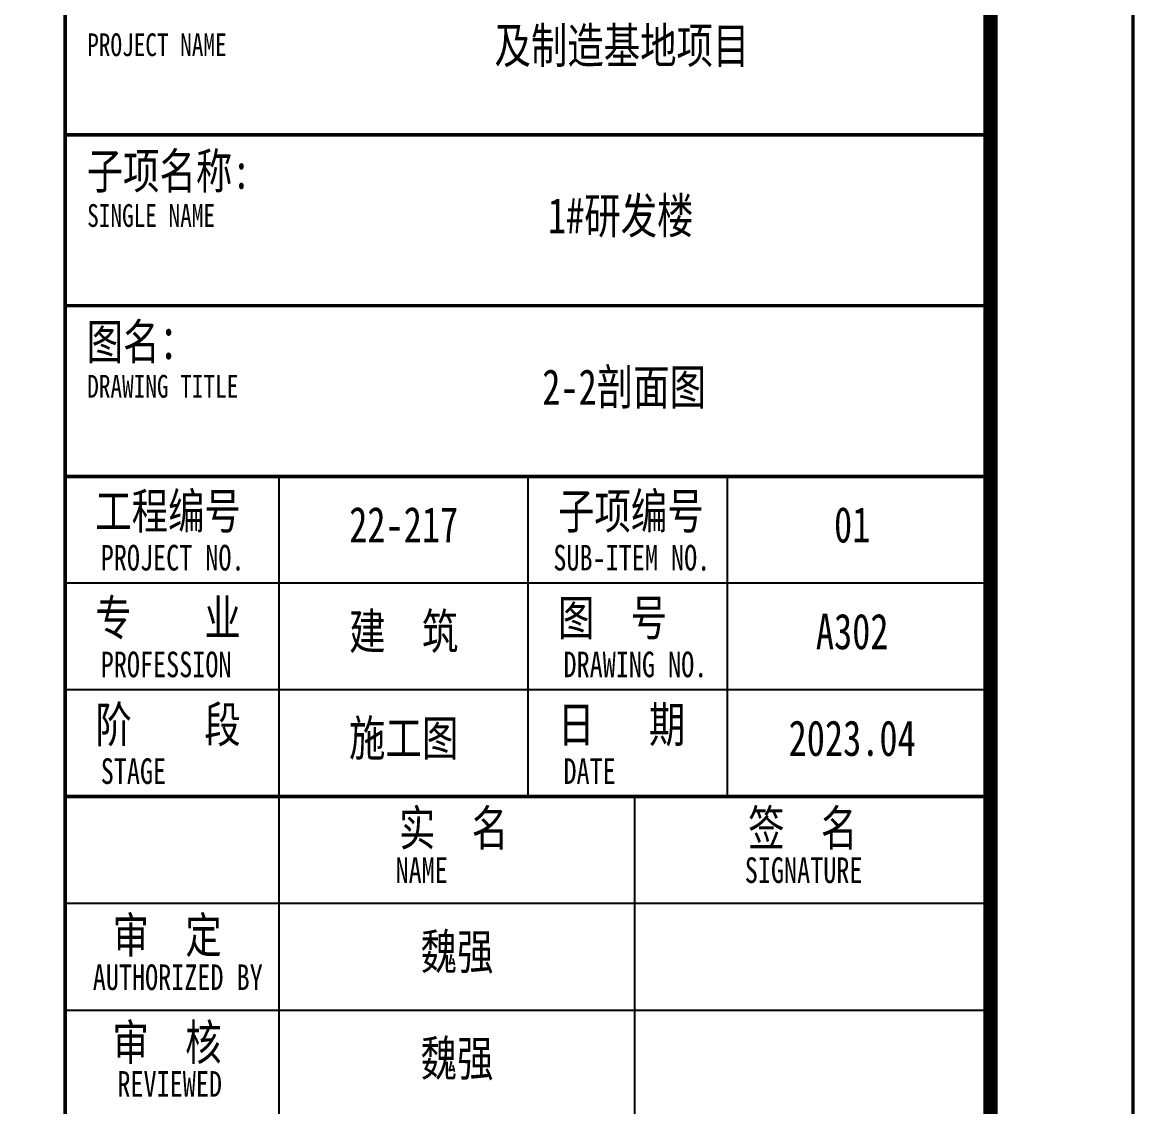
# Model space of a CAD drawing. Extents: x 1738711 to 2346805, y 1189731 to 2516152.
# Drawn here: x 2252362 to 2264082, y 1563765 to 1575197 of the extents above; entities that cross this region are included whole.
import ezdxf
from ezdxf.enums import TextEntityAlignment as Align

# ---------------------------------------------------------------- set-up
doc = ezdxf.new("R2010")
doc.units = 0
doc.header["$LTSCALE"] = 1000
doc.header["$MEASUREMENT"] = 0
doc.layers.add('TK', color=4, linetype='Continuous')
doc.styles.add('宋体', font='SIMSUN.TTF', dxfattribs={"width": 0.75})

# ---------------------------------------------------------------- blocks, each defined once
blk = doc.blocks.new('hjashrtahreahe')
at = {"color": 1}
blk.add_line((76600, 11800), (83100, 11800), dxfattribs=at)
at = {"layer": 'TK', "color": 7}
for p, q in [((78100.3, 11800), (78100.3, 9550)), ((79850, 11800), (79850, 9550)), ((81250.3, 11800), (81250.3, 9550)), ((83100, 11050), (76600, 11050)), ((83100, 10300), (76600, 10300)), ((83100, 9550), (76700, 9550)), ((78100, 9550), (78100, 3550)), ((80600, 9550), (80600, 3550)), ((76600, 8800), (83100, 8800)), ((76600, 8050), (83100, 8050))]:
    blk.add_line(p, q, dxfattribs=at)
at = {"layer": 'TK', "color": 7, "const_width": 25}
for points in [[(0, 59400), (84100, 59400), (84100, 0), (0, 0)], [(76600, 16600), (83100, 16600), (83100, 11800), (76600, 11800)], [(76600, 11800), (83100, 11800), (83100, 9550), (76600, 9550)]]:
    blk.add_lwpolyline(points, close=True, dxfattribs=at)
at = {"layer": 'TK', "color": 3, "const_width": 100}
blk.add_lwpolyline([(2500, 1000), (2500, 58400), (83100, 58400), (83100, 1000)], close=True, dxfattribs=at)
at = {"layer": 'TK', "color": 7, "const_width": 25}
for points in [[(76600, 58400), (76600, 1000)], [(76600, 14200), (83100, 14200)], [(76600, 13000), (83100, 13000)], [(76600, 11800), (83100, 11800)], [(76600, 11800), (83100, 11800)], [(76600, 3550), (76600, 9550), (83100, 9550), (83100, 3550)]]:
    blk.add_lwpolyline(points, dxfattribs=at)
at = {"layer": 'TK', "color": 7, "style": '宋体', "width": 0.75}
for s, height, p in [('PROJECT NAME', 160, (76755.1, 14753.6)), ('子项名称:', 250, (76751.3, 13821.6)), ('SINGLE NAME', 160, (76755.1, 13553.6)), ('图名：', 250, (76751.3, 12621.6)), ('DRAWING TITLE', 160, (76755.1, 12353.6)), ('工程编号', 250, (76811.7, 11431.8)), ('子项编号', 250, (80061.7, 11431.8)), ('PROJECT NO.', 180, (76850.2, 11139)), (' SUB-ITEM NO. ', 180, (79937.3, 11139)), ('专    业', 250, (76811.7, 10681.8)), ('图  号', 250, (80061.7, 10681.8)), ('PROFESSION', 180, (76850.2, 10389)), ('DRAWING NO.', 180, (80100.2, 10389)), ('阶    段', 250, (76811.7, 9931.8)), ('日   期', 250, (80061.7, 9931.8)), ('STAGE', 180, (76850.2, 9639)), ('DATE', 180, (80100.2, 9639)), ('实  名', 250, (78944.4, 9204.3)), ('签  名', 250, (81397.3, 9204.3)), ('NAME', 180, (78920.9, 8943)), ('SIGNATURE', 180, (81373.7, 8943)), ('审  定', 250, (76933.3, 8451.2)), ('AUTHORIZED BY', 180, (76794.3, 8190.7)), ('审  核', 250, (76932.4, 7697.7)), ('REVIEWED', 180, (76967.1, 7440.7))]:
    blk.add_text(s, height=height, dxfattribs=at).set_placement(p)
at = {"layer": 'TK', "style": '宋体', "width": 0.75}
for tag, height, p in [('项目负责人', 350, (6002.9, 57088.7)), ('专业负责人', 350, (6002.9, 56223.7)), ('设计人', 350, (6002.9, 55419.4)), ('版号1', 250, (77303.9, 22193.4)), ('时间1', 250, (82405.3, 22193.4)), ('版号2', 250, (77303.9, 21593.4)), ('时间2', 250, (82405.3, 21593.4)), ('版号3', 250, (77303.9, 20993.4)), ('时间3', 250, (82405.3, 20993.4)), ('建筑会签', 0.0001, (78977.9, 2403.2)), ('电气会签', 0.0001, (82127.9, 2403.2)), ('结构会签', 0.0001, (78977.9, 1803.2)), ('暖通会签', 0.0001, (82127.9, 1803.2)), ('给排水会签', 0.0001, (78977.9, 1249.5)), ('智能化会签', 0.0001, (82127.9, 1249.5))]:
    blk.add_attdef(tag, text='', height=height, dxfattribs=at).set_placement(p, align=Align.CENTER)
for tag, p in [('合作设计单位', (80815.9, 48985.9)), ('版号说明1', (79853.9, 22318.2)), ('版号说明2', (79853.9, 21718.2)), ('版号说明3', (79853.9, 21118.2)), ('浙江绿储科技有限公司', (80545.2, 16035.9)), ('百兆瓦级集中式熔盐储能关键', (80545.2, 14953.2)), ('设备研发及制造基地项目', (80545.2, 14603.3)), ('1#研发楼', (80545.2, 13635.9)), ('图名', (80545.2, 12435.9)), ('工程编号', (78977.9, 11460.9)), ('子项编号', (82127.9, 11460.9)), ('建筑', (78977.9, 10710.9)), ('图号', (82127.9, 10710.9)), ('施工图', (78977.9, 9960.9)), ('2023.03', (82127.9, 9960.9)), ('审定', (79352.9, 8460.9)), ('审核', (79352.9, 7710.9)), ('工程负责', (79352.9, 6960.9)), ('专业负责', (79352.9, 6210.9)), ('设计', (79352.9, 5460.9)), ('制图', (79352.9, 4710.9)), ('校对', (79352.9, 3960.9))]:
    blk.add_attdef(tag, text='', height=250, dxfattribs=at).set_placement(p, align=Align.MIDDLE_CENTER)

msp = doc.modelspace()

# ---------------------------------------------------------------- block references
ref = msp.add_blockref('hjashrtahreahe', (2137913.5, 1552709.1), dxfattribs=dict(xscale=1.5, yscale=1.5, zscale=1.5))
ref.add_attrib('审核', '魏强', dxfattribs={"layer": 'TK', "height": 375, "style": '宋体', "width": 0.75}).set_placement((2256942.8, 1564275.4), align=Align.MIDDLE_CENTER)
ref.add_attrib('审定', '魏强', dxfattribs={"layer": 'TK', "height": 375, "style": '宋体', "width": 0.75}).set_placement((2256942.8, 1565400.4), align=Align.MIDDLE_CENTER)
ref.add_attrib('日期', '2023.04', dxfattribs={"layer": 'TK', "height": 375, "style": '宋体', "width": 0.75}).set_placement((2261105.3, 1567650.4), align=Align.MIDDLE_CENTER)
ref.add_attrib('图号', 'A302', dxfattribs={"layer": 'TK', "height": 375, "style": '宋体', "width": 0.75}).set_placement((2261105.3, 1568775.4), align=Align.MIDDLE_CENTER)
ref.add_attrib('子项编号', '01', dxfattribs={"layer": 'TK', "height": 375, "style": '宋体', "width": 0.75}).set_placement((2261105.3, 1569900.4), align=Align.MIDDLE_CENTER)
ref.add_attrib('阶段', '施工图', dxfattribs={"layer": 'TK', "height": 375, "style": '宋体', "width": 0.75}).set_placement((2256380.3, 1567650.4), align=Align.MIDDLE_CENTER)
ref.add_attrib('专业', '建  筑', dxfattribs={"layer": 'TK', "height": 375, "style": '宋体', "width": 0.75}).set_placement((2256380.3, 1568775.4), align=Align.MIDDLE_CENTER)
ref.add_attrib('工程编号', '22-217', dxfattribs={"layer": 'TK', "height": 375, "style": '宋体', "width": 0.75}).set_placement((2256380.3, 1569900.4), align=Align.MIDDLE_CENTER)
ref.add_attrib('图名_001', '2-2剖面图', (2257840.3, 1571163.9), dxfattribs={"layer": 'TK', "height": 375, "style": '宋体', "width": 0.75})
ref.add_attrib('子项名称_001', '1#研发楼', (2257900.1, 1572970.2), dxfattribs={"layer": 'TK', "height": 375, "style": '宋体', "width": 0.75})
ref.add_attrib('工程名称_002', '及制造基地项目', (2257337.2, 1574764.1), dxfattribs={"layer": 'TK', "height": 375, "style": '宋体', "width": 0.75})

doc.saveas('drawing.dxf')
